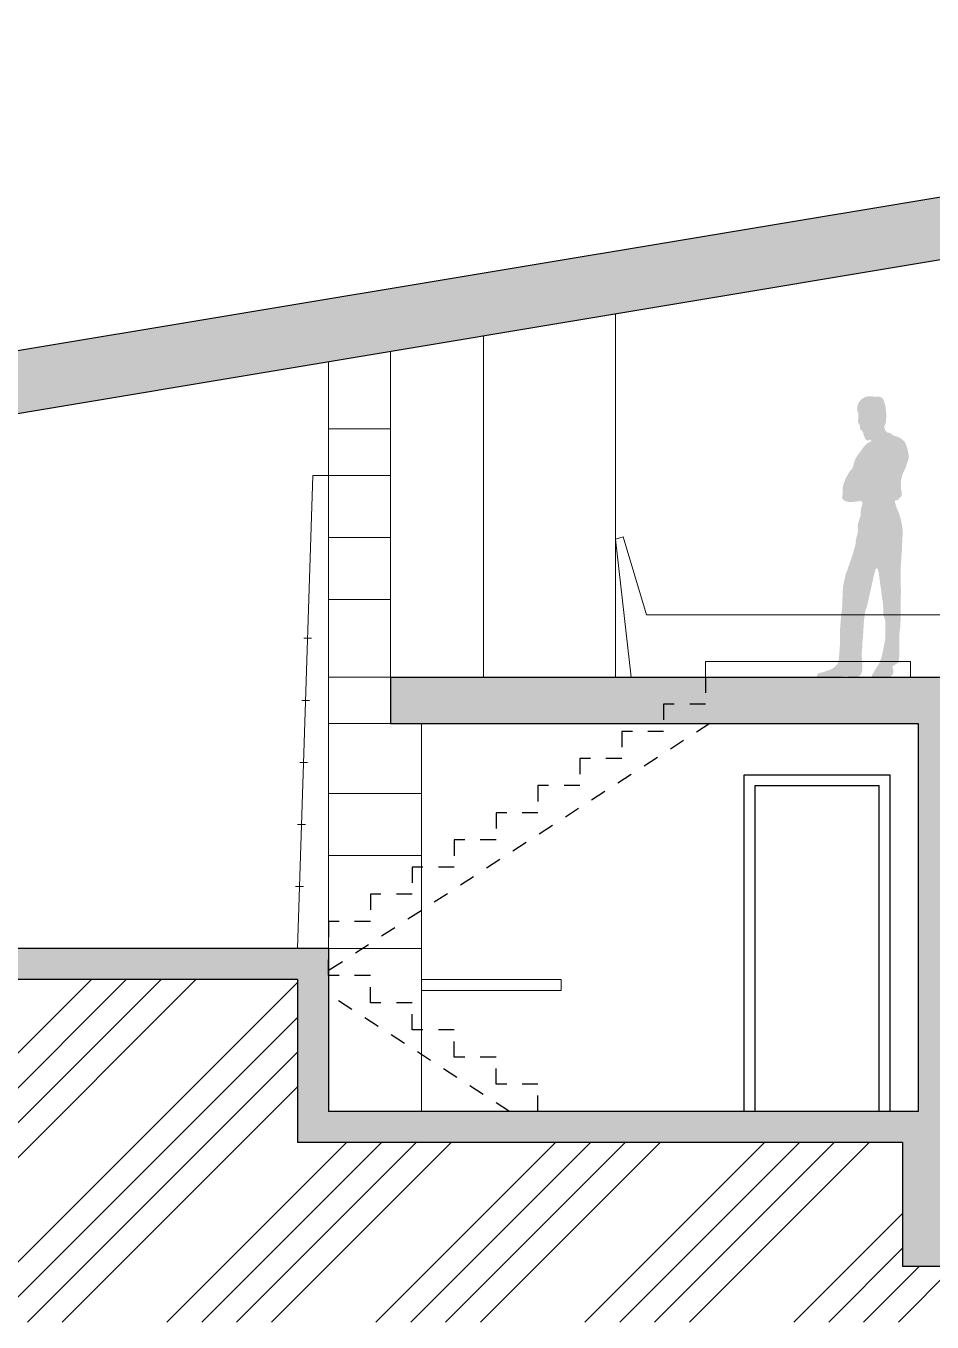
# Model space of a CAD drawing. Header units: millimetres. Extents: x 589 to 1175, y -455 to -172.
# Drawn here: x 606.14 to 611.98, y -195.59 to -187.24 of the extents above; entities that cross this region are included whole.
import ezdxf

# ---------------------------------------------------------------- set-up
doc = ezdxf.new("R2010")
doc.units = ezdxf.units.MM
doc.linetypes.add('ČÁRKOVANÁ', pattern=[19.05, 12.7, -6.35])
for name, color, linetype in [('pohled', 4, 'Continuous'), ('SRAFA', 251, 'Continuous'), ('stafaz', 252, 'Continuous'), ('ZARIZOVAKY', 251, 'Continuous'), ('ZDIVO', 1, 'Continuous')]:
    doc.layers.add(name, color=color, linetype=linetype)

msp = doc.modelspace()

# ---------------------------------------------------------------- hatches: boundary and pattern name
at = {"layer": 'SRAFA'}
h = msp.add_hatch(color=256, dxfattribs=at)
h.dxf.hatch_style = 1
h.paths.add_polyline_path([(613.0897, -188.5697), (613.0897, -191.4364), (610.5197, -191.4364), (610.5197, -191.6114), (610.2497, -191.6114), (610.2497, -191.7364), (611.8897, -191.7364), (611.8897, -194.2364), (608.0897, -194.2364), (608.0897, -193.1864), (599.7897, -193.1864), (599.7897, -191.9864), (599.1064, -191.9864), (599.3397, -193.3864), (599.3397, -194.1864), (599.8897, -194.1864), (599.8897, -193.3864), (607.8897, -193.3864), (607.8897, -194.4364), (611.7897, -194.4364), (611.7897, -195.2364), (612.3397, -195.2364), (612.3397, -194.2364), (612.3397, -191.8364), (618.6397, -191.8364), (618.6397, -190.2364), (618.1897, -190.2364), (618.1897, -191.4364), (613.2397, -191.4364), (613.2397, -188.5447), (618.1897, -187.7197), (618.1897, -189.3364), (618.6397, -189.3364), (618.6397, -187.2392), (598.8645, -190.5351), (598.9564, -191.0864), (599.7897, -191.0864), (599.7897, -190.7864)])
h.paths.add_polyline_path([(608.4897, -191.4364), (608.4897, -191.7364), (610.2497, -191.7364), (610.2497, -191.6114), (610.5197, -191.6114), (610.5197, -191.4364), (610.0397, -191.4364)], flags=17)
h = msp.add_hatch(dxfattribs=at)
h.set_pattern_fill('ANSI34,_O', color=256, scale=0.05)
h.set_pattern_definition([(45, (-50.033, 0), (-0.6735192, 0.6735192), []), (45, (-49.8085, 0), (-0.6735192, 0.6735192), []), (45, (-49.584, 0), (-0.6735192, 0.6735192), []), (45, (-49.3595, 0), (-0.6735192, 0.6735192), [])])
h.paths.add_polyline_path([(611.7897, -194.4364), (607.8897, -194.4364), (607.8897, -193.3864), (599.8897, -193.3864), (599.8897, -194.1864), (599.3397, -194.1864), (599.3397, -193.3864), (599.3064, -193.1864), (588.9397, -193.1864), (595.2352, -195.5944), (618.1122, -195.5944), (623.3397, -194.2364), (616.2166, -194.2364), (616.2074, -194.2366), (616.1981, -194.2364), (613.8338, -194.2364), (613.8245, -194.2366), (613.8152, -194.2364), (612.3397, -194.2364), (612.3397, -195.2364), (611.7897, -195.2364)])
at = {"layer": 'stafaz'}
msp.add_hatch(color=256, dxfattribs=at).paths.add_polyline_path([(611.7878, -190.4695), (611.7855, -190.456), (611.7833, -190.4424), (611.7802, -190.4273), (611.7765, -190.4122), (611.7712, -190.3986), (611.7674, -190.3858), (611.7621, -190.3722), (611.7576, -190.3586), (611.7538, -190.348), (611.7485, -190.3375), (611.7448, -190.3246), (611.741, -190.3111), (611.7395, -190.3005), (611.7508, -190.296), (611.7621, -190.296), (611.7659, -190.2839), (611.7802, -190.2748), (611.7848, -190.2635), (611.7848, -190.2529), (611.7833, -190.2424), (611.781, -190.2318), (611.7787, -190.216), (611.7787, -190.2024), (611.7787, -190.1873), (611.7787, -190.176), (611.781, -190.1631), (611.784, -190.1495), (611.7885, -190.1322), (611.7946, -190.1171), (611.8006, -190.1035), (611.8074, -190.0922), (611.8119, -190.0809), (611.8157, -190.0665), (611.8195, -190.0552), (611.824, -190.0431), (611.8278, -190.0311), (611.83, -190.0205), (611.8285, -190.0092), (611.8278, -189.9986), (611.8248, -189.9858), (611.8225, -189.9745), (611.8187, -189.9571), (611.8134, -189.942), (611.8089, -189.9307), (611.8021, -189.9194), (611.7908, -189.908), (611.778, -189.8982), (611.7674, -189.8922), (611.7546, -189.8862), (611.7395, -189.8824), (611.7259, -189.8763), (611.7146, -189.8658), (611.7017, -189.862), (611.6912, -189.8605), (611.6799, -189.8492), (611.6753, -189.8386), (611.6723, -189.8273), (611.6731, -189.8167), (611.6799, -189.8046), (611.6829, -189.7933), (611.6836, -189.7828), (611.6836, -189.7722), (611.6844, -189.7548), (611.6844, -189.7435), (611.6836, -189.7269), (611.6821, -189.7111), (611.6806, -189.699), (611.6776, -189.6839), (611.6723, -189.6658), (611.6678, -189.6522), (611.6625, -189.6416), (611.6519, -189.6333), (611.6414, -189.6303), (611.6308, -189.6296), (611.6195, -189.6296), (611.6082, -189.6318), (611.5976, -189.6265), (611.5818, -189.6258), (611.5697, -189.6265), (611.5576, -189.6288), (611.5448, -189.6326), (611.5334, -189.6394), (611.5206, -189.6507), (611.5108, -189.6613), (611.4995, -189.6816), (611.4987, -189.6952), (611.498, -189.7065), (611.4957, -189.7171), (611.501, -189.7277), (611.5048, -189.739), (611.5048, -189.7503), (611.5048, -189.7654), (611.5025, -189.7805), (611.5025, -189.7941), (611.5108, -189.8077), (611.5146, -189.8182), (611.5146, -189.8288), (611.5176, -189.8401), (611.5282, -189.8492), (611.5357, -189.8605), (611.5387, -189.8741), (611.544, -189.8877), (611.5485, -189.899), (611.5591, -189.9103), (611.5704, -189.9111), (611.5833, -189.905), (611.5893, -189.9156), (611.578, -189.9231), (611.5674, -189.9246), (611.5561, -189.9352), (611.5448, -189.9458), (611.5334, -189.9609), (611.5259, -189.9722), (611.5138, -189.988), (611.5048, -190.0009), (611.4942, -190.0145), (611.4859, -190.0303), (611.4814, -190.0416), (611.4761, -190.0575), (611.4731, -190.0688), (611.47, -190.0794), (611.4655, -190.0922), (611.4527, -190.1058), (611.4451, -190.1163), (611.4384, -190.1277), (611.4316, -190.1412), (611.424, -190.1533), (611.418, -190.1707), (611.4119, -190.1843), (611.4082, -190.1963), (611.4044, -190.2099), (611.4044, -190.2311), (611.4044, -190.2431), (611.4036, -190.2537), (611.4006, -190.2703), (611.3999, -190.2831), (611.4074, -190.2937), (611.421, -190.3027), (611.4331, -190.3065), (611.4512, -190.308), (611.4678, -190.308), (611.4814, -190.3065), (611.4942, -190.305), (611.5063, -190.3027), (611.5191, -190.2997), (611.5297, -190.3088), (611.5297, -190.3224), (611.5244, -190.342), (611.5214, -190.3556), (611.5199, -190.3692), (611.5199, -190.3797), (611.5199, -190.3918), (611.5168, -190.4031), (611.5138, -190.4137), (611.5093, -190.4243), (611.504, -190.4416), (611.5018, -190.4522), (611.501, -190.4627), (611.501, -190.4733), (611.5025, -190.4839), (611.5025, -190.4944), (611.4987, -190.5141), (611.4942, -190.5292), (611.4897, -190.551), (611.4874, -190.5631), (611.4867, -190.5759), (611.4851, -190.5873), (611.4799, -190.6069), (611.4761, -190.6182), (611.4723, -190.6333), (611.4685, -190.6446), (611.464, -190.6597), (611.4587, -190.6733), (611.4519, -190.6952), (611.4459, -190.7118), (611.4391, -190.7292), (611.4361, -190.7412), (611.4285, -190.7593), (611.4248, -190.7699), (611.421, -190.7812), (611.4195, -190.7933), (611.4165, -190.8046), (611.4135, -190.8167), (611.4104, -190.8288), (611.4089, -190.8408), (611.4059, -190.8559), (611.4044, -190.8748), (611.4036, -190.8861), (611.4029, -190.8975), (611.4029, -190.9118), (611.4021, -190.9299), (611.4014, -190.9442), (611.4006, -190.9586), (611.4006, -190.979), (611.3991, -190.9986), (611.3968, -191.0152), (611.3946, -191.0318), (611.3931, -191.0522), (611.3908, -191.0733), (611.39, -191.0884), (611.3885, -191.1005), (611.3878, -191.1148), (611.387, -191.1254), (611.3863, -191.1359), (611.3863, -191.1465), (611.3855, -191.1669), (611.3855, -191.1782), (611.3855, -191.1925), (611.3855, -191.2039), (611.3855, -191.222), (611.3855, -191.2378), (611.384, -191.2491), (611.384, -191.2605), (611.3825, -191.2756), (611.3818, -191.2914), (611.3802, -191.3073), (611.3787, -191.3239), (611.375, -191.3405), (611.3712, -191.351), (611.3599, -191.3631), (611.3478, -191.3752), (611.3365, -191.3827), (611.3206, -191.3903), (611.3085, -191.394), (611.2927, -191.3993), (611.2761, -191.4054), (611.2603, -191.4084), (611.2459, -191.4137), (611.2376, -191.425), (611.2368, -191.4356), (611.2489, -191.4423), (611.261, -191.4454), (611.2761, -191.4484), (611.2882, -191.4514), (611.301, -191.4537), (611.3146, -191.4544), (611.3252, -191.4529), (611.3372, -191.4499), (611.3553, -191.4439), (611.3704, -191.4401), (611.3833, -191.4371), (611.3999, -191.4333), (611.4127, -191.431), (611.4263, -191.4288), (611.4368, -191.4318), (611.4482, -191.4363), (611.4685, -191.4363), (611.4874, -191.4363), (611.5018, -191.4348), (611.5146, -191.4265), (611.5244, -191.4137), (611.5289, -191.3986), (611.5304, -191.3857), (611.5312, -191.3706), (611.5312, -191.3548), (611.5297, -191.3397), (611.5282, -191.3239), (611.5274, -191.3125), (611.5267, -191.2937), (611.5267, -191.2808), (611.5274, -191.2635), (611.5297, -191.2491), (611.5297, -191.2333), (611.5297, -191.222), (611.5319, -191.2039), (611.5342, -191.1842), (611.535, -191.1669), (611.5365, -191.1503), (611.5365, -191.1352), (611.538, -191.1171), (611.5395, -191.1005), (611.5402, -191.0808), (611.541, -191.0688), (611.544, -191.0522), (611.5448, -191.0401), (611.5463, -191.0295), (611.5485, -191.0129), (611.5523, -191.0016), (611.5568, -190.991), (611.5614, -190.9767), (611.5667, -190.9533), (611.5704, -190.939), (611.5727, -190.9246), (611.5772, -190.9035), (611.5802, -190.8907), (611.5855, -190.8695), (611.5893, -190.8514), (611.5931, -190.8348), (611.5976, -190.8167), (611.5991, -190.8061), (611.6021, -190.7903), (611.6074, -190.7714), (611.6112, -190.7571), (611.615, -190.7442), (611.6202, -190.7337), (611.6308, -190.7405), (611.6323, -190.751), (611.6353, -190.7624), (611.6368, -190.7729), (611.6383, -190.7842), (611.6399, -190.7963), (611.6421, -190.8076), (611.6436, -190.8197), (611.6451, -190.8341), (611.6467, -190.8499), (611.6504, -190.8642), (611.6519, -190.8793), (611.6534, -190.8937), (611.655, -190.9073), (611.6572, -190.9216), (611.6595, -190.9352), (611.6618, -190.9473), (611.6625, -190.9608), (611.6633, -190.9714), (611.6648, -190.9835), (611.6655, -191.0001), (611.6655, -191.0159), (611.6655, -191.0273), (611.6685, -191.0424), (611.6738, -191.0567), (611.6776, -191.0725), (611.6791, -191.0891), (611.6791, -191.1073), (611.6791, -191.1216), (611.6791, -191.1337), (611.6791, -191.1488), (611.6783, -191.1616), (611.6783, -191.1767), (611.6776, -191.1903), (611.6761, -191.2024), (611.6738, -191.2137), (611.6716, -191.2265), (611.6685, -191.2378), (611.6663, -191.2499), (611.664, -191.2665), (611.661, -191.2771), (611.6587, -191.2891), (611.6557, -191.3035), (611.6519, -191.3156), (611.6459, -191.3299), (611.6399, -191.3457), (611.6316, -191.3608), (611.6233, -191.3729), (611.6157, -191.385), (611.6089, -191.3971), (611.6036, -191.4076), (611.5961, -191.4182), (611.5908, -191.4303), (611.5878, -191.4408), (611.5855, -191.4522), (611.5976, -191.4612), (611.6097, -191.4627), (611.624, -191.4635), (611.6376, -191.4627), (611.6482, -191.4567), (611.6595, -191.4514), (611.6753, -191.4476), (611.6904, -191.4454), (611.7033, -191.4423), (611.7153, -191.4303), (611.7259, -191.4212), (611.7304, -191.4069), (611.7304, -191.3948), (611.7267, -191.3797), (611.7236, -191.3676), (611.7365, -191.3593), (611.7508, -191.351), (611.7614, -191.345), (611.7644, -191.3314), (611.7666, -191.3171), (611.7682, -191.3065), (611.7682, -191.2899), (611.7689, -191.2771), (611.7689, -191.262), (611.7689, -191.2499), (611.7689, -191.2393), (611.7689, -191.2288), (611.7697, -191.2129), (611.7697, -191.1948), (611.7697, -191.1797), (611.7689, -191.1684), (611.7697, -191.1533), (611.7712, -191.1374), (611.7734, -191.1246), (611.775, -191.108), (611.775, -191.0937), (611.7765, -191.0778), (611.7772, -191.0657), (611.778, -191.0491), (611.778, -191.0363), (611.778, -191.0235), (611.778, -191.0114), (611.778, -190.9963), (611.778, -190.982), (611.7772, -190.9676), (611.7772, -190.951), (611.778, -190.9344), (611.778, -190.9148), (611.7787, -190.899), (611.7787, -190.8808), (611.7787, -190.8627), (611.7772, -190.8507), (611.7765, -190.8386), (611.7765, -190.8265), (611.7765, -190.8144), (611.7765, -190.7986), (611.7765, -190.782), (611.7765, -190.7699), (611.7765, -190.7593), (611.7765, -190.7473), (611.7772, -190.7314), (611.7787, -190.7141), (611.7802, -190.6952), (611.781, -190.6793), (611.7817, -190.6665), (611.7825, -190.6552), (611.784, -190.6401), (611.7848, -190.6258), (611.7855, -190.6144), (611.7855, -190.6001), (611.7863, -190.588), (611.7863, -190.5775), (611.7878, -190.5609), (611.7885, -190.5458), (611.7893, -190.5322), (611.7893, -190.5171), (611.7893, -190.5027), (611.7893, -190.4846)])

# ---------------------------------------------------------------- linework, layer by layer
at = {"layer": 'pohled', "linetype": 'ČÁRKOVANÁ', "ltscale": 0.008}
for p, q in [((610.5475, -191.7364), (608.0897, -193.3294)), ((609.2554, -194.2364), (608.0897, -193.4809))]:
    msp.add_line(p, q, dxfattribs=at)
at = {"layer": 'pohled'}
for p, q in [((610.7697, -192.0664), (611.7097, -192.0664)), ((610.7697, -194.2364), (610.7697, -192.0664)), ((611.7097, -194.2364), (611.7097, -192.0664)), ((610.8397, -192.1364), (611.6397, -192.1364)), ((610.8397, -194.2364), (610.8397, -192.1364)), ((611.6397, -194.2364), (611.6397, -192.1364))]:
    msp.add_line(p, q, dxfattribs=at)
at = {"layer": 'pohled', "linetype": 'ČÁRKOVANÁ', "ltscale": 0.008}
for points in [[(610.5197, -191.4364), (610.5197, -191.4364), (610.5197, -191.4364), (610.5197, -191.6114), (610.2497, -191.6114), (610.2497, -191.7864), (609.9797, -191.7864), (609.9797, -191.9614), (609.7097, -191.9614), (609.7097, -192.1364), (609.4397, -192.1364), (609.4397, -192.3114), (609.1697, -192.3114), (609.1697, -192.4864), (608.8997, -192.4864), (608.8997, -192.6614), (608.6297, -192.6614), (608.6297, -192.8364), (608.3597, -192.8364), (608.3597, -193.0114), (608.0897, -193.0114), (608.0897, -193.1864)], [(609.4397, -194.2364), (609.4397, -194.0614), (609.1697, -194.0614), (609.1697, -193.8864), (608.8997, -193.8864), (608.8997, -193.7114), (608.6297, -193.7114), (608.6297, -193.5364), (608.3597, -193.5364), (608.3597, -193.3614), (608.0897, -193.3614), (608.0897, -193.1864)]]:
    msp.add_lwpolyline(points, dxfattribs=at)
at = {"layer": 'ZARIZOVAKY', "linetype": 'Continuous', "lineweight": 0}
for p, q in [((609.9397, -189.0947), (609.9397, -191.4364)), ((609.0897, -189.2364), (609.0897, -191.4364)), ((608.0897, -189.403), (608.0897, -193.1864)), ((608.4897, -189.3364), (608.4897, -191.4364)), ((608.4897, -189.8364), (608.0897, -189.8364)), ((607.9897, -190.1364), (607.8897, -193.1864)), ((608.0897, -190.1364), (607.9897, -190.1364)), ((608.4897, -190.1364), (608.0897, -190.1364)), ((608.4897, -190.5364), (608.0897, -190.5364)), ((608.4897, -190.9364), (608.0897, -190.9364)), ((607.9803, -191.1868), (607.9303, -191.1868)), ((608.4897, -191.4364), (608.0897, -191.4364)), ((607.9672, -191.5868), (607.9172, -191.5868)), ((608.4897, -191.7364), (608.0897, -191.7364)), ((608.6897, -191.7364), (608.6897, -194.2364)), ((607.9541, -191.9868), (607.9041, -191.9868)), ((608.0897, -192.1864), (608.6897, -192.1864)), ((607.941, -192.3868), (607.891, -192.3868)), ((608.3897, -192.5864), (608.0897, -192.5864)), ((608.3897, -192.5864), (608.6897, -192.5864)), ((607.9278, -192.7868), (607.8778, -192.7868)), ((608.0897, -193.1864), (608.6897, -193.1864)), ((609.5897, -193.3864), (608.6897, -193.3864)), ((609.5897, -193.3864), (609.5897, -193.4564)), ((609.5897, -193.4564), (608.6897, -193.4564))]:
    msp.add_line(p, q, dxfattribs=at)
msp.add_lwpolyline([(611.8397, -191.4364), (611.8397, -191.3364), (610.5197, -191.3364), (610.5197, -191.4364), (610.0397, -191.4364), (609.9397, -190.547), (609.9885, -190.5323), (610.1397, -191.0364), (612.1397, -191.0364), (612.1397, -191.3364), (612.0397, -191.3364), (612.0397, -191.4364)], close=True, dxfattribs=at)
at = {"layer": 'ZDIVO'}
for p, q in [((598.8645, -190.5351), (618.6397, -187.2392)), ((599.7897, -190.7864), (613.0897, -188.5697)), ((608.4897, -191.4364), (613.0897, -191.4364)), ((608.4897, -191.4364), (608.4897, -191.7364)), ((608.4897, -191.7364), (611.8897, -191.7364)), ((611.8897, -191.7364), (611.8897, -194.2364)), ((608.0897, -193.1864), (599.7897, -193.1864)), ((608.0897, -193.1864), (608.0897, -194.2364)), ((607.8897, -193.3864), (599.8897, -193.3864)), ((607.8897, -193.3864), (607.8897, -194.4364)), ((611.8897, -194.2364), (608.0897, -194.2364)), ((611.7897, -194.4364), (607.8897, -194.4364)), ((611.7897, -194.4364), (611.7897, -195.2364)), ((612.3397, -195.2364), (611.7897, -195.2364))]:
    msp.add_line(p, q, dxfattribs=at)

doc.saveas('drawing.dxf')
